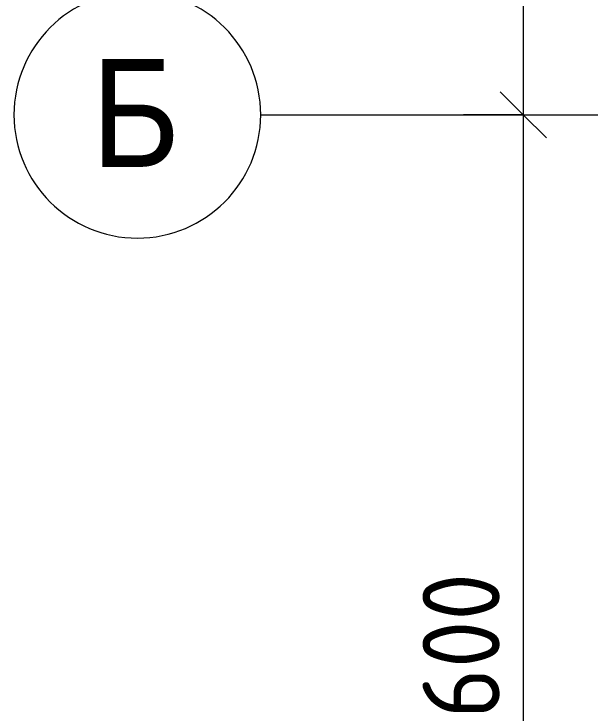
# Model space of a CAD drawing. Header units: millimetres. Extents: x 855 to 48623, y -2192 to 8255.
# Drawn here: x 7314 to 9181, y 1660 to 3927 of the extents above; entities that cross this region are included whole.
import ezdxf

# ---------------------------------------------------------------- set-up
doc = ezdxf.new("R2010")
doc.units = ezdxf.units.MM
for name, color, linetype, lineweight in [('A-ANNO-DIMS', 7, 'Continuous', 9), ('A-ANNO-DIMS-100', 7, 'Continuous', 9), ('Оси', 7, 'Continuous', 9), ('Оси-1', 7, 'Continuous', 20)]:
    doc.layers.add(name, color=color, linetype=linetype, lineweight=lineweight)
doc.styles.add('Arial', font='arial.ttf', dxfattribs={"width": 0.9, "height": 350})
doc.styles.add('ISOCPEUR_1', font='isocpeur.ttf', dxfattribs={"width": 0.9, "height": 250})
doc.dimstyles.new('ISO-2_5_0_9К_БОЛЬШОЙ', dxfattribs={"dimscale": 304.8, "dimtxt": 248.995294, "dimasz": 0.492126, "dimexe": 0.393701, "dimexo": 0.984252, "dimgap": 0, "dimtad": 1, "dimdec": 0, "dimrnd": 10, "dimzin": 0, "dimdsep": 46, "dimtxsty": 'ISOCPEUR_1', "dimblk1": 'OBLIQUE', "dimblk2": 'OBLIQUE', "dimsah": 1, "dimcen": 0.09, "dimdle": 0.393701, "dimazin": 0, "dimtfac": 1, "dimtdec": 4, "dimtix": 1, "dimtmove": 0, "dimatfit": 3, "dimfxl": 1, "dimtvp": 1, "dimtolj": 1, "dimtzin": 0, "dimarcsym": 2})

# ---------------------------------------------------------------- blocks, each defined once
blk = doc.blocks.new('Ось сетки - D8-29747960-План разверток пом_ 2_03_ Этаж 2')
at = {"layer": 'Оси-1'}
for start, end in [(360, 180), (180, 360)]:
    blk.add_arc((0, 0), 4, start, end, dxfattribs=at)
blk = doc.blocks.new('DIMBLOCK1-План разверток пом_ 2_03_ Этаж 2')
at = {"layer": 'A-ANNO-DIMS-100'}
for p, q in [((8965, 7920), (8965, 3600)), ((8771.1, 7800), (9085, 7800)), ((8965, 7800), (8771.1, 7800)), ((8771.1, 3600), (9085, 3600)), ((8965, 3600), (8771.1, 3600))]:
    blk.add_line(p, q, dxfattribs=at)
at = {"layer": 'A-ANNO-DIMS-100', "lineweight": 20}
for p, q in [((8965, 7800), (8890, 7875)), ((8965, 7800), (9040, 7725)), ((8965, 3600), (8890, 3675)), ((8965, 3600), (9040, 3525))]:
    blk.add_line(p, q, dxfattribs=at)
at = {"layer": 'A-ANNO-DIMS-100', "color": 0, "insert": (8638.4, 5372), "char_height": 250, "width": 787.208, "attachment_point": 1, "rotation": 90, "line_spacing_factor": 1.149209, "style": 'ISOCPEUR_1'}
blk.add_mtext('4200', dxfattribs=at)
blk = doc.blocks.new('_Oblique')
at = {"color": 0, "linetype": 'ByBlock', "lineweight": -2}
blk.add_line((-0.5, -0.5), (0.5, 0.5), dxfattribs=at)
blk = doc.blocks.new('DIMBLOCK2-План разверток пом_ 2_03_ Этаж 2')
at = {"layer": 'A-ANNO-DIMS-100', "lineweight": 20}
for p, q in [((8965, 3600), (8890, 3675)), ((8965, 3600), (9040, 3525)), ((8965, 0), (8890, 75)), ((8965, 0), (9040, -75))]:
    blk.add_line(p, q, dxfattribs=at)
at = {"layer": 'A-ANNO-DIMS-100'}
for p, q in [((8771.1, 3600), (9085, 3600)), ((8965, 3600), (8771.1, 3600)), ((8965, 3600), (8965, -120)), ((8771.1, 0), (9085, 0)), ((8965, 0), (8771.1, 0))]:
    blk.add_line(p, q, dxfattribs=at)
at = {"layer": 'A-ANNO-DIMS-100', "color": 0, "insert": (8638.4, 1484), "char_height": 250, "width": 758.478, "attachment_point": 1, "rotation": 90, "line_spacing_factor": 1.149209, "style": 'ISOCPEUR_1'}
blk.add_mtext('3600', dxfattribs=at)

msp = doc.modelspace()

# ---------------------------------------------------------------- linework, layer by layer
at = {"layer": 'Оси'}
msp.add_line((8113.7, 3600), (10613.7, 3600), dxfattribs=at)

# ---------------------------------------------------------------- block references
at = {"layer": 'Оси-1', "xscale": 99.99999999999993, "yscale": 99.99999999999993, "zscale": 99.99999999999993, "rotation": 269.9999999999994}
msp.add_blockref('Ось сетки - D8-29747960-План разверток пом_ 2_03_ Этаж 2', (7713.7, 3600), dxfattribs=at)

# ---------------------------------------------------------------- texts
at = {"layer": 'Оси', "insert": (7564, 3781), "char_height": 350, "width": 353.544, "attachment_point": 1, "style": 'Arial'}
msp.add_mtext('\\fArial|b0|i0|c204|p34|;\\W.9;Б', dxfattribs=at)

# ---------------------------------------------------------------- dimensions: what is measured, and where the dimension line sits
at = {"layer": 'A-ANNO-DIMS'}
for base, p1, p2, override, picture, middle in [((8965, 3600), (9071.1, 7800), (9071.1, 3600), {"dimpost": '<>', "dimfxl": 4200}, 'DIMBLOCK1-План разверток пом_ 2_03_ Этаж 2', (8840, 5700)), ((8965, 0), (9071.1, 3600), (9071.1, 0), {"dimpost": '<>', "dimfxl": 3600}, 'DIMBLOCK2-План разверток пом_ 2_03_ Этаж 2', (8840, 1800))]:
    dim = msp.add_linear_dim(base=base, p1=p1, p2=p2, angle=90, dimstyle='ISO-2_5_0_9К_БОЛЬШОЙ', override=override, dxfattribs=at)
    dim.commit()
    dim.dimension.update_dxf_attribs({"geometry": picture, "text_midpoint": middle})

doc.saveas('drawing.dxf')
